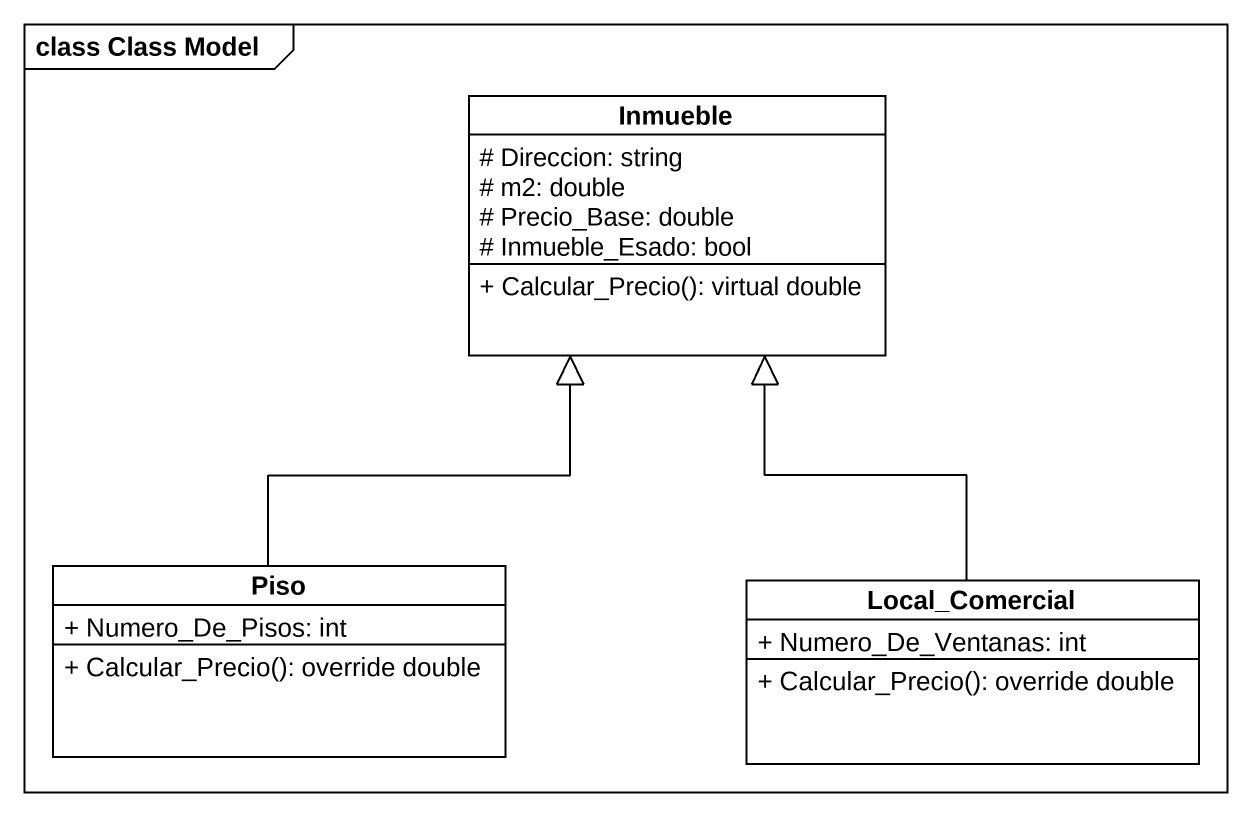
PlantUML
@startuml
mainframe class Class Model
hide circle
hide empty members
skinparam classAttributeIconSize 0
class Inmueble {
  # Direccion: string
  # m2: double
  # Precio_Base: double
  # Inmueble_Esado: bool
  + Calcular_Precio(): virtual double
}
class Piso {
  + Numero_De_Pisos: int
  + Calcular_Precio(): override double
}
class Local_Comercial {
  + Numero_De_Ventanas: int
  + Calcular_Precio(): override double
}
Piso -up-|> Inmueble
Local_Comercial -up-|> Inmueble
@enduml
